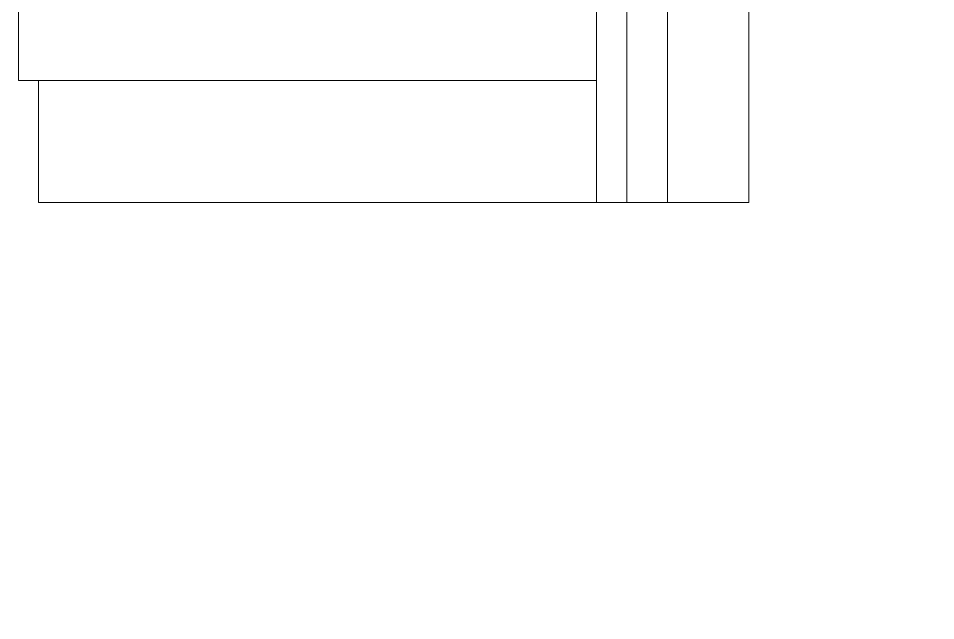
# Model space of a CAD drawing. Header units: inches. Extents: x -10205 to 13964, y -460 to 30702.
# Drawn here: x -2363.8 to -2318.59, y 11286.7 to 11316.37 of the extents above; entities that cross this region are included whole.
import ezdxf

# ---------------------------------------------------------------- set-up
doc = ezdxf.new("R2010")
doc.units = ezdxf.units.IN
doc.header["$MEASUREMENT"] = 0
doc.linetypes.add('Dash', pattern=[0.25, 0.125, -0.125])
for name, color, linetype, lineweight in [('0-1', 7, 'Continuous', 5), ('0-4', 7, 'Continuous', 9), ('A-GENM', 5, 'Continuous', 9), ('A-GENM-10', 5, 'Continuous', 25), ('A-GENM-HDLN', 13, 'Dash', 9), ('I-FURN', 30, 'Continuous', 9), ('I-FURN-3', 7, 'Continuous', 9)]:
    doc.layers.add(name, color=color, linetype=linetype, lineweight=lineweight)

# ---------------------------------------------------------------- blocks, each defined once
blk = doc.blocks.new('Couch-Both_Arms-Generic - 1-1372852-SITE PLAN - CAD FILE')
at = {"layer": 'I-FURN'}
for p, q in [((-36, 18.5), (36, 18.5)), ((-36, 17.5), (-36, 18.5)), ((-42, 17.5), (-36, 17.5)), ((-42, -10), (-42, 17.5)), ((-36, 17.5), (-36, -10)), ((-42, -10), (42, -10)), ((-42, -13.5), (-42, -10)), ((-42, -11.5), (42, -11.5)), ((-42, -13.5), (42, -13.5)), ((42, -13.5), (-42, -13.5))]:
    blk.add_line(p, q, dxfattribs=at)
at = {"layer": 'I-FURN-3'}
for p, q in [((-42, -17.5), (-42, -13.5)), ((42, -17.5), (-42, -17.5))]:
    blk.add_line(p, q, dxfattribs=at)
blk = doc.blocks.new('1750 Ox - Unit Layouts_rvt-1-SITE PLAN - CAD FILE')
at = {"layer": '0-4', "rotation": 90.00000000000445}
blk.add_blockref('Couch-Both_Arms-Generic - 1-1372852-SITE PLAN - CAD FILE', (-2345.299, 11349.304), dxfattribs=at)
blk = doc.blocks.new('_THE_ WINDOW _ DOOR - Door - 1st Floor-1770927-SITE PLAN - CAD FILE')
at = {"layer": 'A-GENM'}
h = blk.add_hatch(color=256, dxfattribs=at)
h.paths.add_polyline_path([(17.0125, -0.8125), (17.0125, -4.8125), (19.0125, -4.8125), (19.0125, -0.8125)], flags=0)
h.paths.add_polyline_path([(-17.0125, -0.8125), (-19.0125, -0.8125), (-19.0125, -4.8125), (-17.0125, -4.8125), (-17.0125, -1.7849)], flags=0)
h = blk.add_hatch(color=256, dxfattribs=at)
h.paths.add_polyline_path([(17.0125, -0.8125), (-17.0125, -0.8125), (-17.0125, -2.3125), (17.0125, -2.3125)], flags=0)
h.paths.add_polyline_path([(-17.0125, -4.3125), (-17.0125, -4.8125), (17.0125, -4.8125), (17.0125, -4.3125), (-12.0125, -4.3125)], flags=0)
h = blk.add_hatch(color=256, dxfattribs=at)
h.paths.add_polyline_path([(-12.0125, -2.3125), (-17.0125, -2.3125), (-17.0125, -2.8125), (-12.0125, -2.8125)], flags=0)
h.paths.add_polyline_path([(17.0125, -2.3125), (12.0125, -2.3125), (12.0125, -2.8125), (17.0125, -2.8125)], flags=0)
h.paths.add_polyline_path([(-17.0125, -3.8125), (-17.0125, -4.3125), (-12.0125, -4.3125), (-12.0125, -3.8125), (-15.7625, -3.8125)], flags=0)
h.paths.add_polyline_path([(17.0125, -3.8125), (12.0125, -3.8125), (12.0125, -4.3125), (17.0125, -4.3125)], flags=0)
h = blk.add_hatch(color=256, dxfattribs=at)
h.paths.add_polyline_path([(-7.3775, -2.3125), (-12.0125, -2.3125), (-12.0125, -2.8125), (12.0125, -2.8125), (12.0125, -2.3125)], flags=0)
h.paths.add_polyline_path([(-7.3775, -3.8125), (-12.0125, -3.8125), (-12.0125, -4.3125), (12.0125, -4.3125), (12.0125, -3.8125)], flags=0)
blk.add_hatch(color=256, dxfattribs=at).paths.add_polyline_path([(-12.0125, -2.8125), (-17.0125, -2.8125), (-17.0125, -3.8125), (17.0125, -3.8125), (17.0125, -2.8125), (-7.3775, -2.8125)], flags=0)
for p, q in [((-17.0125, -0.8125), (17.0125, -0.8125)), ((-12.0125, -2.3125), (12.0125, -2.3125)), ((12.0125, -4.3125), (-12.0125, -4.3125)), ((17.0125, -4.8125), (-17.0125, -4.8125))]:
    blk.add_line(p, q, dxfattribs=at)
at = {"layer": 'A-GENM-10'}
for p, q in [((-17.0125, -0.8125), (-19.0125, -0.8125)), ((-19.0125, -0.8125), (-19.0125, -4.8125)), ((-17.0125, -4.8125), (-17.0125, -0.8125)), ((19.0125, -0.8125), (17.0125, -0.8125)), ((17.0125, -0.8125), (17.0125, -4.8125)), ((19.0125, -4.8125), (19.0125, -0.8125)), ((-12.0125, -2.3125), (-17.0125, -2.3125)), ((-17.0125, -2.3125), (-17.0125, -4.3125)), ((-12.0125, -4.3125), (-12.0125, -2.3125)), ((17.0125, -2.3125), (12.0125, -2.3125)), ((12.0125, -2.3125), (12.0125, -4.3125)), ((17.0125, -4.3125), (17.0125, -2.3125)), ((17.0125, -2.8125), (-17.0125, -2.8125)), ((-17.0125, -2.8125), (-17.0125, -3.8125)), ((17.0125, -3.8125), (17.0125, -2.8125)), ((-17.0125, -3.8125), (17.0125, -3.8125)), ((-17.0125, -4.3125), (-12.0125, -4.3125)), ((12.0125, -4.3125), (17.0125, -4.3125)), ((-19.0125, -4.8125), (-17.0125, -4.8125)), ((17.0125, -4.8125), (19.0125, -4.8125))]:
    blk.add_line(p, q, dxfattribs=at)
at = {"layer": 'A-GENM-HDLN'}
blk.add_line((17.0125, 33.2125), (17.0125, -0.8125), dxfattribs=at)
blk.add_arc((17.0125, -0.8125), 34.025, 90, 180, dxfattribs=at)

msp = doc.modelspace()

# ---------------------------------------------------------------- block references
at = {"layer": '0-1'}
msp.add_blockref('1750 Ox - Unit Layouts_rvt-1-SITE PLAN - CAD FILE', (0, 0), dxfattribs=at)
at = {"layer": 'A-GENM'}
msp.add_blockref('_THE_ WINDOW _ DOOR - Door - 1st Floor-1770927-SITE PLAN - CAD FILE', (-2300.524, 11281.602), dxfattribs=at)

doc.saveas('drawing.dxf')
